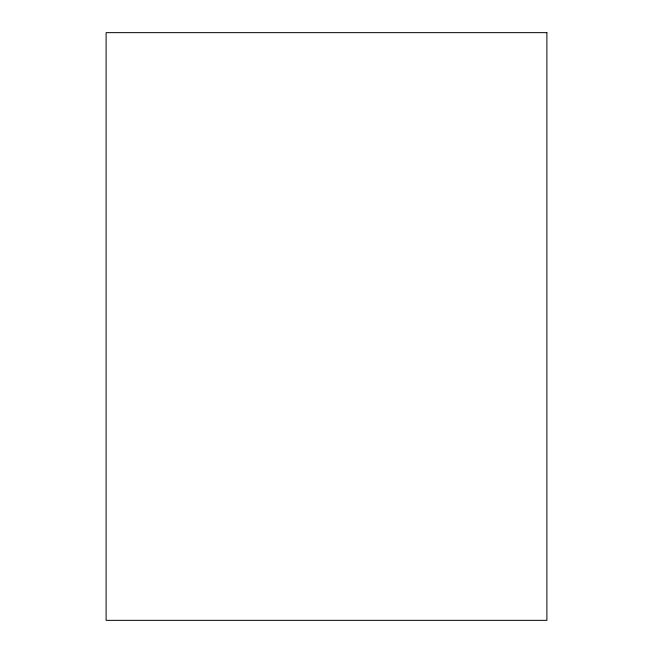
<?xml version="1.0" encoding="UTF-8"?>
<svg xmlns="http://www.w3.org/2000/svg" width="653" height="653" viewBox="0 0 653 653"><rect width="100%" height="100%" fill="white"/><g stroke="black" fill="none" stroke-linecap="round" stroke-linejoin="round"><path stroke-width="0.98" d="M546.888 32.65L106.112 32.65L106.112 620.35L546.888 620.35L546.888 32.65"/></g></svg>
